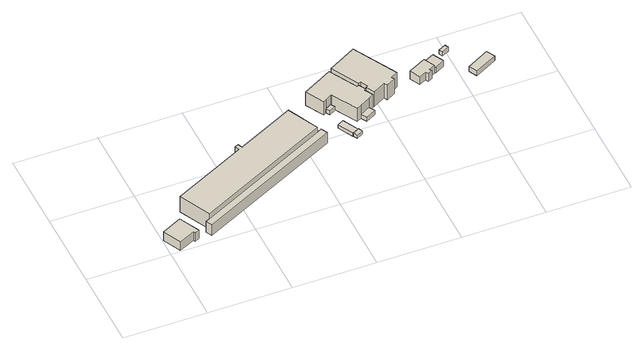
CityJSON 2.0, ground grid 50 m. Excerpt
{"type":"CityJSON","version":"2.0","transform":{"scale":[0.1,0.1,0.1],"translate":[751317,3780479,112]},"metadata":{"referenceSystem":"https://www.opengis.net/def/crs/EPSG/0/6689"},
"CityObjects":{
"building1":{"type":"Building","attributes":{"class":"3001","usage":"461","yearOfConstruction":"0001","measuredHeight":7.2,"storeysAboveGround":9999,"storeysBelowGround":9999,"LandSlideRiskAttribute.description":"2","LandSlideRiskAttribute.areaType":"1","BuildingDetailAttribute.totalFloorArea":-9999,"BuildingDetailAttribute.buildingFootprintArea":-9999,"BuildingDetailAttribute.buildingStructureType":"611","BuildingDetailAttribute.fireproofStructureType":"1011","BuildingDetailAttribute.landUseType":"231","BuildingDetailAttribute.specifiedBuildingCoverageRate":-9999,"BuildingDetailAttribute.specifiedFloorAreaRate":-9999,"BuildingDetailAttribute.buildingHeight":-9999,"BuildingDetailAttribute.surveyYear":"0001","BuildingIDAttribute.prefecture":"35","BuildingIDAttribute.city":"35215"},"address":[{"country":"日本","locality":"山口県周南市大字米光米光下"}],"geometry":[{"type":"Solid","lod":"1","boundaries":[[[[0,1,2,3,4,5]],[[4,6,7,5]],[[3,8,6,4]],[[2,9,8,3]],[[1,10,9,2]],[[0,11,10,1]],[[5,7,11,0]],[[6,8,9,10,11,7]]]]}]},
"building2":{"type":"Building","attributes":{"class":"3001","usage":"461","yearOfConstruction":"0001","measuredHeight":15.1,"storeysAboveGround":9999,"storeysBelowGround":9999,"LandSlideRiskAttribute.description":"1","LandSlideRiskAttribute.areaType":"1","BuildingDetailAttribute.totalFloorArea":-9999,"BuildingDetailAttribute.buildingFootprintArea":-9999,"BuildingDetailAttribute.buildingStructureType":"611","BuildingDetailAttribute.fireproofStructureType":"1011","BuildingDetailAttribute.landUseType":"231","BuildingDetailAttribute.specifiedBuildingCoverageRate":-9999,"BuildingDetailAttribute.specifiedFloorAreaRate":-9999,"BuildingDetailAttribute.buildingHeight":-9999,"BuildingDetailAttribute.surveyYear":"0001","BuildingIDAttribute.prefecture":"35","BuildingIDAttribute.city":"35215"},"address":[{"country":"日本","locality":"山口県周南市大字米光米光下"}],"geometry":[{"type":"Solid","lod":"1","boundaries":[[[[12,13,14,15,16,17,18,19]],[[18,20,21,19]],[[17,22,20,18]],[[16,23,22,17]],[[15,24,23,16]],[[14,25,24,15]],[[13,26,25,14]],[[12,27,26,13]],[[19,21,27,12]],[[20,22,23,24,25,26,27,21]]]]}]},
"building3":{"type":"Building","attributes":{"class":"3003","usage":"461","yearOfConstruction":"0001","measuredHeight":14.1,"storeysAboveGround":9999,"storeysBelowGround":9999,"LandSlideRiskAttribute.description":"1","LandSlideRiskAttribute.areaType":"1","BuildingDetailAttribute.totalFloorArea":-9999,"BuildingDetailAttribute.buildingFootprintArea":-9999,"BuildingDetailAttribute.buildingStructureType":"611","BuildingDetailAttribute.fireproofStructureType":"1011","BuildingDetailAttribute.landUseType":"231","BuildingDetailAttribute.specifiedBuildingCoverageRate":-9999,"BuildingDetailAttribute.specifiedFloorAreaRate":-9999,"BuildingDetailAttribute.buildingHeight":-9999,"BuildingDetailAttribute.surveyYear":"0001","BuildingIDAttribute.prefecture":"35","BuildingIDAttribute.city":"35215"},"address":[{"country":"日本","locality":"山口県周南市大字米光米光下"}],"geometry":[{"type":"Solid","lod":"1","boundaries":[[[[28,29,30,31,32,33]],[[32,34,35,33]],[[31,36,34,32]],[[30,37,36,31]],[[29,38,37,30]],[[28,39,38,29]],[[33,35,39,28]],[[34,36,37,38,39,35]]]]}]},
"building4":{"type":"Building","attributes":{"class":"3001","usage":"461","yearOfConstruction":"0001","measuredHeight":2.7,"storeysAboveGround":9999,"storeysBelowGround":9999,"LandSlideRiskAttribute.description":"1","LandSlideRiskAttribute.areaType":"1","BuildingDetailAttribute.totalFloorArea":-9999,"BuildingDetailAttribute.buildingFootprintArea":-9999,"BuildingDetailAttribute.buildingStructureType":"611","BuildingDetailAttribute.fireproofStructureType":"1011","BuildingDetailAttribute.landUseType":"231","BuildingDetailAttribute.specifiedBuildingCoverageRate":-9999,"BuildingDetailAttribute.specifiedFloorAreaRate":-9999,"BuildingDetailAttribute.buildingHeight":-9999,"BuildingDetailAttribute.surveyYear":"0001","BuildingIDAttribute.prefecture":"35","BuildingIDAttribute.city":"35215"},"address":[{"country":"日本","locality":"山口県周南市大字米光米光下"}],"geometry":[{"type":"Solid","lod":"1","boundaries":[[[[40,41,42,43]],[[42,44,45,43]],[[41,46,44,42]],[[40,47,46,41]],[[43,45,47,40]],[[44,46,47,45]]]]}]},
"building5":{"type":"Building","attributes":{"class":"3001","usage":"461","yearOfConstruction":"0001","measuredHeight":2.5,"storeysAboveGround":9999,"storeysBelowGround":9999,"LandSlideRiskAttribute.description":"1","LandSlideRiskAttribute.areaType":"1","BuildingDetailAttribute.totalFloorArea":-9999,"BuildingDetailAttribute.buildingFootprintArea":-9999,"BuildingDetailAttribute.buildingStructureType":"611","BuildingDetailAttribute.fireproofStructureType":"1011","BuildingDetailAttribute.landUseType":"231","BuildingDetailAttribute.specifiedBuildingCoverageRate":-9999,"BuildingDetailAttribute.specifiedFloorAreaRate":-9999,"BuildingDetailAttribute.buildingHeight":-9999,"BuildingDetailAttribute.surveyYear":"0001","BuildingIDAttribute.prefecture":"35","BuildingIDAttribute.city":"35215"},"address":[{"country":"日本","locality":"山口県周南市大字米光米光下"}],"geometry":[{"type":"Solid","lod":"1","boundaries":[[[[48,49,50,51]],[[50,52,53,51]],[[49,54,52,50]],[[48,55,54,49]],[[51,53,55,48]],[[52,54,55,53]]]]}]},
"building6":{"type":"Building","attributes":{"class":"3003","usage":"461","yearOfConstruction":"0001","measuredHeight":3,"storeysAboveGround":9999,"storeysBelowGround":9999,"LandSlideRiskAttribute.description":"2","LandSlideRiskAttribute.areaType":"1","BuildingDetailAttribute.totalFloorArea":-9999,"BuildingDetailAttribute.buildingFootprintArea":-9999,"BuildingDetailAttribute.buildingStructureType":"611","BuildingDetailAttribute.fireproofStructureType":"1011","BuildingDetailAttribute.landUseType":"231","BuildingDetailAttribute.specifiedBuildingCoverageRate":-9999,"BuildingDetailAttribute.specifiedFloorAreaRate":-9999,"BuildingDetailAttribute.buildingHeight":-9999,"BuildingDetailAttribute.surveyYear":"0001","BuildingIDAttribute.prefecture":"35","BuildingIDAttribute.city":"35215"},"address":[{"country":"日本","locality":"山口県周南市大字米光米光下"}],"geometry":[{"type":"Solid","lod":"1","boundaries":[[[[56,57,58,59]],[[58,60,61,59]],[[57,62,60,58]],[[56,63,62,57]],[[59,61,63,56]],[[60,62,63,61]]]]}]},
"building7":{"type":"Building","attributes":{"class":"3001","usage":"461","yearOfConstruction":"0001","measuredHeight":10.4,"storeysAboveGround":9999,"storeysBelowGround":9999,"LandSlideRiskAttribute.description":"1","LandSlideRiskAttribute.areaType":"1","BuildingDetailAttribute.totalFloorArea":-9999,"BuildingDetailAttribute.buildingFootprintArea":-9999,"BuildingDetailAttribute.buildingStructureType":"611","BuildingDetailAttribute.fireproofStructureType":"1011","BuildingDetailAttribute.landUseType":"231","BuildingDetailAttribute.specifiedBuildingCoverageRate":-9999,"BuildingDetailAttribute.specifiedFloorAreaRate":-9999,"BuildingDetailAttribute.buildingHeight":-9999,"BuildingDetailAttribute.surveyYear":"0001","BuildingIDAttribute.prefecture":"35","BuildingIDAttribute.city":"35215"},"address":[{"country":"日本","locality":"山口県周南市大字米光米光下"}],"geometry":[{"type":"Solid","lod":"1","boundaries":[[[[64,65,66,67,68,69,70,71,72,73,74,75,76,77]],[[76,78,79,77]],[[75,80,78,76]],[[74,81,80,75]],[[73,82,81,74]],[[72,83,82,73]],[[71,84,83,72]],[[70,85,84,71]],[[69,86,85,70]],[[68,87,86,69]],[[67,88,87,68]],[[66,89,88,67]],[[65,90,89,66]],[[64,91,90,65]],[[77,79,91,64]],[[78,80,81,82,83,84,85,86,87,88,89,90,91,79]]]]}]},
"building8":{"type":"Building","attributes":{"class":"3003","usage":"461","yearOfConstruction":"0001","measuredHeight":3,"storeysAboveGround":9999,"storeysBelowGround":9999,"LandSlideRiskAttribute.description":"1","LandSlideRiskAttribute.areaType":"1","BuildingDetailAttribute.totalFloorArea":-9999,"BuildingDetailAttribute.buildingFootprintArea":-9999,"BuildingDetailAttribute.buildingStructureType":"611","BuildingDetailAttribute.fireproofStructureType":"1011","BuildingDetailAttribute.landUseType":"231","BuildingDetailAttribute.specifiedBuildingCoverageRate":-9999,"BuildingDetailAttribute.specifiedFloorAreaRate":-9999,"BuildingDetailAttribute.buildingHeight":-9999,"BuildingDetailAttribute.surveyYear":"0001","BuildingIDAttribute.prefecture":"35","BuildingIDAttribute.city":"35215"},"address":[{"country":"日本","locality":"山口県周南市大字米光米光下"}],"geometry":[{"type":"Solid","lod":"1","boundaries":[[[[92,93,94,95]],[[94,96,97,95]],[[93,98,96,94]],[[92,99,98,93]],[[95,97,99,92]],[[96,98,99,97]]]]}]},
"building9":{"type":"Building","attributes":{"class":"3001","usage":"461","yearOfConstruction":"0001","measuredHeight":11.6,"storeysAboveGround":9999,"storeysBelowGround":9999,"LandSlideRiskAttribute.description":"1","LandSlideRiskAttribute.areaType":"1","BuildingDetailAttribute.totalFloorArea":-9999,"BuildingDetailAttribute.buildingFootprintArea":-9999,"BuildingDetailAttribute.buildingStructureType":"611","BuildingDetailAttribute.fireproofStructureType":"1011","BuildingDetailAttribute.landUseType":"231","BuildingDetailAttribute.specifiedBuildingCoverageRate":-9999,"BuildingDetailAttribute.specifiedFloorAreaRate":-9999,"BuildingDetailAttribute.buildingHeight":-9999,"BuildingDetailAttribute.surveyYear":"0001","BuildingIDAttribute.prefecture":"35","BuildingIDAttribute.city":"35215"},"address":[{"country":"日本","locality":"山口県周南市大字米光米光下"}],"geometry":[{"type":"Solid","lod":"1","boundaries":[[[[100,101,102,103,104,105,106,107,108,109,110,111]],[[110,112,113,111]],[[109,114,112,110]],[[108,115,114,109]],[[107,116,115,108]],[[106,117,116,107]],[[105,118,117,106]],[[104,119,118,105]],[[103,120,119,104]],[[102,121,120,103]],[[101,122,121,102]],[[100,123,122,101]],[[111,113,123,100]],[[112,114,115,116,117,118,119,120,121,122,123,113]]]]}]},
"building10":{"type":"Building","attributes":{"class":"3001","usage":"461","yearOfConstruction":"0001","measuredHeight":6.1,"storeysAboveGround":9999,"storeysBelowGround":9999,"LandSlideRiskAttribute.description":"1","LandSlideRiskAttribute.areaType":"1","BuildingDetailAttribute.totalFloorArea":-9999,"BuildingDetailAttribute.buildingFootprintArea":-9999,"BuildingDetailAttribute.buildingStructureType":"611","BuildingDetailAttribute.fireproofStructureType":"1011","BuildingDetailAttribute.landUseType":"231","BuildingDetailAttribute.specifiedBuildingCoverageRate":-9999,"BuildingDetailAttribute.specifiedFloorAreaRate":-9999,"BuildingDetailAttribute.buildingHeight":-9999,"BuildingDetailAttribute.surveyYear":"0001","BuildingIDAttribute.prefecture":"35","BuildingIDAttribute.city":"35215"},"address":[{"country":"日本","locality":"山口県周南市大字米光米光下"}],"geometry":[{"type":"Solid","lod":"1","boundaries":[[[[124,125,126,127,128,129,130,131]],[[130,132,133,131]],[[129,134,132,130]],[[128,135,134,129]],[[127,136,135,128]],[[126,137,136,127]],[[125,138,137,126]],[[124,139,138,125]],[[131,133,139,124]],[[132,134,135,136,137,138,139,133]]]]}]},
"building11":{"type":"Building","attributes":{"class":"3001","usage":"461","yearOfConstruction":"0001","measuredHeight":5.8,"storeysAboveGround":9999,"storeysBelowGround":9999,"LandSlideRiskAttribute.description":"1","LandSlideRiskAttribute.areaType":"1","BuildingDetailAttribute.totalFloorArea":-9999,"BuildingDetailAttribute.buildingFootprintArea":-9999,"BuildingDetailAttribute.buildingStructureType":"611","BuildingDetailAttribute.fireproofStructureType":"1011","BuildingDetailAttribute.landUseType":"231","BuildingDetailAttribute.specifiedBuildingCoverageRate":-9999,"BuildingDetailAttribute.specifiedFloorAreaRate":-9999,"BuildingDetailAttribute.buildingHeight":-9999,"BuildingDetailAttribute.surveyYear":"0001","BuildingIDAttribute.prefecture":"35","BuildingIDAttribute.city":"35215"},"address":[{"country":"日本","locality":"山口県周南市大字米光米光下"}],"geometry":[{"type":"Solid","lod":"1","boundaries":[[[[140,141,142,143]],[[142,144,145,143]],[[141,146,144,142]],[[140,147,146,141]],[[143,145,147,140]],[[144,146,147,145]]]]}]},
"building12":{"type":"Building","attributes":{"class":"3001","usage":"461","yearOfConstruction":"0001","measuredHeight":3,"storeysAboveGround":9999,"storeysBelowGround":9999,"LandSlideRiskAttribute.description":"1","LandSlideRiskAttribute.areaType":"1","BuildingDetailAttribute.totalFloorArea":-9999,"BuildingDetailAttribute.buildingFootprintArea":-9999,"BuildingDetailAttribute.buildingStructureType":"611","BuildingDetailAttribute.fireproofStructureType":"1011","BuildingDetailAttribute.landUseType":"231","BuildingDetailAttribute.specifiedBuildingCoverageRate":-9999,"BuildingDetailAttribute.specifiedFloorAreaRate":-9999,"BuildingDetailAttribute.buildingHeight":-9999,"BuildingDetailAttribute.surveyYear":"0001","BuildingIDAttribute.prefecture":"35","BuildingIDAttribute.city":"35215"},"address":[{"country":"日本","locality":"山口県周南市大字米光米光下"}],"geometry":[{"type":"Solid","lod":"1","boundaries":[[[[148,149,150,151]],[[150,152,153,151]],[[149,154,152,150]],[[148,155,154,149]],[[151,153,155,148]],[[152,154,155,153]]]]}]},
"building13":{"type":"Building","attributes":{"class":"3001","usage":"461","yearOfConstruction":"0001","measuredHeight":4.3,"storeysAboveGround":9999,"storeysBelowGround":9999,"LandSlideRiskAttribute.description":"1","LandSlideRiskAttribute.areaType":"1","BuildingDetailAttribute.totalFloorArea":-9999,"BuildingDetailAttribute.buildingFootprintArea":-9999,"BuildingDetailAttribute.buildingStructureType":"611","BuildingDetailAttribute.fireproofStructureType":"1011","BuildingDetailAttribute.landUseType":"231","BuildingDetailAttribute.specifiedBuildingCoverageRate":-9999,"BuildingDetailAttribute.specifiedFloorAreaRate":-9999,"BuildingDetailAttribute.buildingHeight":-9999,"BuildingDetailAttribute.surveyYear":"0001","BuildingIDAttribute.prefecture":"35","BuildingIDAttribute.city":"35215"},"address":[{"country":"日本","locality":"山口県周南市大字米光米光下"}],"geometry":[{"type":"Solid","lod":"1","boundaries":[[[[156,157,158,159]],[[158,160,161,159]],[[157,162,160,158]],[[156,163,162,157]],[[159,161,163,156]],[[160,162,163,161]]]]}]}
},
"vertices":[
[162,41,10],[155,54,10],[60,7,10],[5,117,10],[128,178,10],[189,54,10],[128,178,73],[189,54,73],[5,117,73],[60,7,73],[155,54,73],[162,41,73],
[271,101,9],[178,291,9],[618,506,9],[606,531,9],[629,543,9],[642,515,9],[987,684,9],[1079,497,9],[987,684,122],[1079,497,122],[642,515,122],[629,543,122],[606,531,122],[618,506,122],[178,291,122],[271,101,122],
[263,49,10],[243,87,10],[271,101,10],[1079,497,10],[1106,510,10],[1126,470,10],[1106,510,88],[1126,470,88],[1079,497,88],[271,101,88],[243,87,88],[263,49,88],
[1269,454,21],[1220,547,21],[1259,567,21],[1308,474,21],[1259,567,45],[1308,474,45],[1220,547,45],[1269,454,45],
[1284,425,26],[1271,448,26],[1310,470,26],[1322,447,26],[1310,470,49],[1322,447,49],[1271,448,49],[1284,425,49],
[1219,651,29],[1205,675,29],[1242,695,29],[1257,671,29],[1242,695,59],[1257,671,59],[1205,675,59],[1219,651,59],
[1414,712,26],[1438,669,26],[1428,663,26],[1456,612,26],[1423,594,26],[1362,560,26],[1335,546,26],[1250,700,26],[1242,695,26],[1205,675,26],[1189,666,26],[1129,775,26],[1310,874,26],[1403,706,26],[1310,874,125],[1403,706,125],[1129,775,125],[1189,666,125],[1205,675,125],[1242,695,125],[1250,700,125],[1335,546,125],[1362,560,125],[1423,594,125],[1456,612,125],[1428,663,125],[1438,669,125],[1414,712,125],
[1382,525,29],[1362,560,29],[1423,594,29],[1444,557,29],[1423,594,59],[1444,557,59],[1362,560,59],[1382,525,59],
[1596,687,27],[1607,668,27],[1553,639,27],[1542,659,27],[1466,617,27],[1438,669,27],[1451,675,27],[1427,719,27],[1414,712,27],[1323,880,27],[1495,974,27],[1639,710,27],[1495,974,136],[1639,710,136],[1323,880,136],[1414,712,136],[1427,719,136],[1451,675,136],[1438,669,136],[1466,617,136],[1542,659,136],[1553,639,136],[1607,668,136],[1596,687,136],
[1832,710,28],[1840,696,28],[1812,682,28],[1804,698,28],[1762,677,28],[1729,741,28],[1836,795,28],[1869,729,28],[1836,795,87],[1869,729,87],[1729,741,87],[1762,677,87],[1804,698,87],[1812,682,87],[1840,696,87],[1832,710,87],
[1876,728,28],[1842,796,28],[1901,826,28],[1936,759,28],[1901,826,71],[1936,759,71],[1842,796,71],[1876,728,71],
[1963,836,28],[1951,858,28],[1996,881,28],[2007,859,28],[1996,881,58],[2007,859,58],[1951,858,58],[1963,836,58],
[2075,622,25],[2048,672,25],[2183,745,25],[2210,695,25],[2183,745,60],[2210,695,60],[2048,672,60],[2075,622,60]
]}
